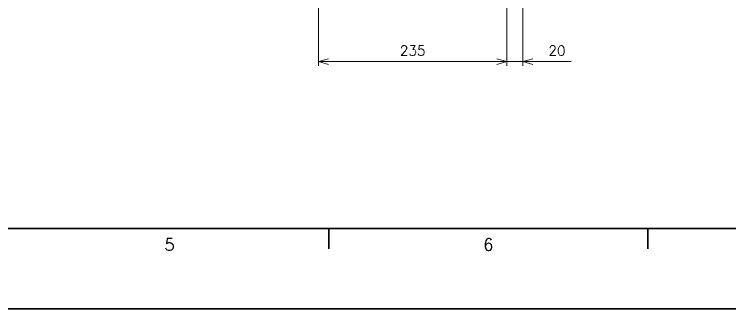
# Model space of a CAD drawing. Header units: millimetres. Extents: x 0 to 4205, y 0 to 2970.
# Drawn here: x 1722 to 2615, y 0 to 368 of the extents above; entities that cross this region are included whole.
import ezdxf
from ezdxf.enums import TextEntityAlignment as Align

# ---------------------------------------------------------------- set-up
doc = ezdxf.new("R2010")
doc.units = ezdxf.units.MM
doc.header["$LTSCALE"] = 5
doc.layers.get('0').update_dxf_attribs({"lineweight": 0})
doc.layers.get('Defpoints').update_dxf_attribs({"lineweight": 0})
doc.layers.add('AM_5', color=3, linetype='Continuous', lineweight=13)
doc.layers.add('AUX', color=7, linetype='Continuous', lineweight=35)
doc.styles.get("Standard").update_dxf_attribs({"font": 'romans.shx', "bigfont": 'japanese.shx'})
doc.dimstyles.new('AM_JIS', dxfattribs={"dimtxt": 2.5, "dimasz": 2.5, "dimexe": 1, "dimexo": 1, "dimgap": 1.5, "dimtad": 3, "dimdec": 3, "dimdsep": 46, "dimtxsty": 'Standard', "dimblk": 'OPEN30', "dimcen": 0, "dimclrd": 256, "dimclre": 256, "dimclrt": 2, "dimadec": 0, "dimazin": 2, "dimtp": 0.1, "dimtm": 0.1, "dimtfac": 0.71, "dimtdec": 3, "dimtix": 1, "dimtmove": 0, "dimatfit": 3, "dimldrblk": 'OPEN30', "dimfxl": 1, "dimlwd": -1, "dimlwe": -1, "dimarcsym": 0})

# ---------------------------------------------------------------- blocks, each defined once
blk = doc.blocks.new('_Open30')
at = {"color": 0, "linetype": 'ByBlock', "lineweight": -2}
for p, q in [((-1, 0.268), (0, 0)), ((0, 0), (-1, -0.268)), ((0, 0), (-1, 0))]:
    blk.add_line(p, q, dxfattribs=at)
blk = doc.blocks.new('*D82')
at = {"layer": 'AM_5'}
for p, q in [((2102.05, 589.38), (2102.05, 303.64)), ((2337.05, 589.38), (2337.05, 303.64)), ((2114.55, 308.64), (2324.55, 308.64))]:
    blk.add_line(p, q, dxfattribs=at)
at = {"layer": 'Defpoints', "color": 0}
for p in [(2102.05, 594.38), (2337.05, 594.38), (2337.05, 308.64)]:
    blk.add_point(p, dxfattribs=at)
at = {"layer": 'AM_5', "xscale": 12.5, "yscale": 12.5, "zscale": 12.5}
for p, rotation in [((2102.05, 308.64), 180.000000000032), ((2337.05, 308.64), 3.2e-11)]:
    blk.add_blockref('_Open30', p, dxfattribs=dict(at, rotation=rotation))
at = {"layer": 'AM_5', "color": 2, "insert": (2219.55, 322.39), "char_height": 12.5, "attachment_point": 5}
blk.add_mtext('235', dxfattribs=at)
blk = doc.blocks.new('*D84')
at = {"layer": 'AM_5'}
for p, q in [((2337.05, 590.38), (2337.05, 303.64)), ((2357.05, 590.38), (2357.05, 303.64)), ((2324.55, 308.64), (2312.05, 308.64)), ((2337.05, 308.64), (2357.05, 308.64)), ((2357.05, 308.64), (2417.29, 308.64)), ((2369.55, 308.64), (2382.05, 308.64))]:
    blk.add_line(p, q, dxfattribs=at)
at = {"layer": 'Defpoints', "color": 0}
for p in [(2337.05, 595.38), (2357.05, 595.38), (2357.05, 308.64)]:
    blk.add_point(p, dxfattribs=at)
at = {"layer": 'AM_5', "xscale": 12.5, "yscale": 12.5, "zscale": 12.5}
blk.add_blockref('_Open30', (2337.05, 308.64), dxfattribs=at)
at = {"layer": 'AM_5', "xscale": 12.5, "yscale": 12.5, "zscale": 12.5, "rotation": 180}
blk.add_blockref('_Open30', (2357.05, 308.64), dxfattribs=at)
at = {"layer": 'AM_5', "color": 2, "insert": (2399.67, 322.39), "char_height": 12.5, "attachment_point": 5}
blk.add_mtext('20', dxfattribs=at)

msp = doc.modelspace()

# ---------------------------------------------------------------- linework, layer by layer
at = {"layer": 'AUX'}
for p, q in [((2115, 100), (2115, 75)), ((2513, 100), (2513, 75))]:
    msp.add_line(p, q, dxfattribs=at)
for points in [[(0, 0), (4205, 0), (4205, 2970), (0, 2970)], [(125, 100), (4105, 100), (4105, 2870), (125, 2870)]]:
    msp.add_lwpolyline(points, close=True, dxfattribs=at)

# ---------------------------------------------------------------- texts
at = {"layer": 'AUX', "color": 2, "lineweight": 13}
for s, p in [('5', (1916, 80.1121)), ('6', (2314, 80.1121))]:
    msp.add_text(s, height=15, dxfattribs=at).set_placement(p, align=Align.MIDDLE)

# ---------------------------------------------------------------- dimensions: what is measured, and where the dimension line sits
at = {"layer": 'AM_5'}
dim = msp.add_aligned_dim(p1=(2102.0549, 594.3849), p2=(2337.0549, 594.3849), distance=-285.7477, dimstyle='AM_JIS', override={"dimscale": 5}, dxfattribs=at)
dim.commit()
dim.dimension.update_dxf_attribs({"geometry": '*D82', "text_midpoint": (2219.5549, 322.3872)})
dim = msp.add_linear_dim(base=(2357.0549, 308.6372), p1=(2337.0549, 595.3849), p2=(2357.0549, 595.3849), angle=0, dimstyle='AM_JIS', override={"dimscale": 5}, dxfattribs=at)
dim.commit()
dim.dimension.update_dxf_attribs({"geometry": '*D84', "text_midpoint": (2399.674, 308.6372), "dimtype": 161})

doc.saveas('drawing.dxf')
